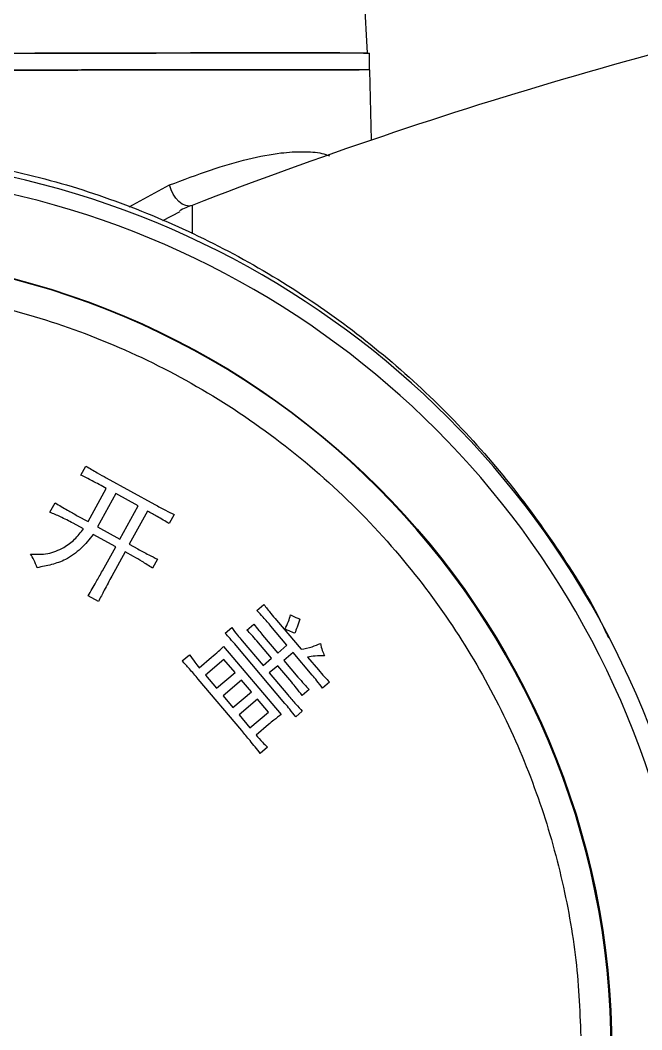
# Model space of a CAD drawing. Header units: millimetres. Extents: x 2301 to 4250, y 838 to 2217.
# Drawn here: x 3622.1 to 3677.6, y 1943.2 to 2033.2 of the extents above; entities that cross this region are included whole.
import ezdxf

# ---------------------------------------------------------------- set-up
doc = ezdxf.new("R2010")
doc.units = ezdxf.units.MM

msp = doc.modelspace()

# ---------------------------------------------------------------- linework, layer by layer
at = {"color": 7, "linetype": 'Continuous', "lineweight": 25}
for p, q in [((3653.127, 2030.279), (3652.854, 2035.186)), ((3653.311, 2028.775), (3653.307, 2030.271)), ((3653.481, 2022.52), (3653.353, 2028.772)), ((3631.856, 2016.566), (3635.478, 2018.519)), ((3636.386, 2016.131), (3634.836, 2015.331)), ((3656.565, 2001.242), (3656.57, 2001.248)), ((3627.563, 1992.645), (3628.003, 1993.445)), ((3629.822, 1992.392), (3634.142, 1990.017)), ((3628.198, 1988.493), (3629.825, 1991.454)), ((3624.8, 1989.32), (3625.261, 1990.16)), ((3630.666, 1990.992), (3629.039, 1988.032)), ((3632.665, 1989.893), (3630.666, 1990.992)), ((3631.038, 1986.932), (3632.665, 1989.893)), ((3633.505, 1989.431), (3631.878, 1986.47)), ((3627.784, 1987.835), (3626.864, 1988.34)), ((3627.238, 1989.02), (3628.198, 1988.493)), ((3635.883, 1989.113), (3635.444, 1988.313)), ((3629.039, 1988.032), (3631.038, 1986.932)), ((3630.664, 1986.251), (3628.665, 1987.351)), ((3629.477, 1984.092), (3630.664, 1986.251)), ((3631.504, 1985.79), (3630.317, 1983.631)), ((3632.264, 1985.372), (3631.504, 1985.79)), ((3631.878, 1986.47), (3632.638, 1986.053)), ((3634.381, 1985.147), (3633.941, 1984.347)), ((3629.126, 1981.369), (3628.207, 1981.874)), ((3643.261, 1980.577), (3643.882, 1981.102)), ((3642.375, 1978.823), (3642.996, 1979.349)), ((3645.016, 1979.692), (3647.204, 1977.104)), ((3640.428, 1978.539), (3641.014, 1979.034)), ((3645.951, 1977.466), (3644.522, 1979.157)), ((3641.942, 1977.867), (3643.81, 1975.657)), ((3644.569, 1976.299), (3643.257, 1977.851)), ((3643.78, 1978.353), (3645.122, 1976.765)), ((3636.596, 1976.07), (3637.252, 1976.624)), ((3640.297, 1977.361), (3645.432, 1971.285)), ((3645.772, 1972.283), (3641.423, 1977.429)), ((3645.122, 1976.765), (3645.951, 1977.466)), ((3646.506, 1976.809), (3645.678, 1976.108)), ((3648.199, 1974.806), (3646.506, 1976.809)), ((3638.116, 1975.46), (3639.22, 1976.395)), ((3640.329, 1976.204), (3638.671, 1974.803)), ((3641.321, 1975.03), (3640.329, 1976.204)), ((3643.81, 1975.657), (3644.569, 1976.299)), ((3645.678, 1976.108), (3646.931, 1974.625)), ((3647.786, 1976.413), (3648.751, 1975.273)), ((3639.663, 1973.629), (3641.321, 1975.03)), ((3645.125, 1975.642), (3644.366, 1975)), ((3644.366, 1975), (3646.028, 1973.033)), ((3646.378, 1974.158), (3645.125, 1975.642)), ((3641.912, 1969.848), (3638.03, 1974.441)), ((3638.671, 1974.803), (3639.663, 1973.629)), ((3641.903, 1974.34), (3640.246, 1972.939)), ((3642.779, 1973.304), (3641.903, 1974.34)), ((3649.747, 1974.163), (3649.125, 1973.638)), ((3641.122, 1971.903), (3642.779, 1973.304)), ((3647.928, 1973.513), (3647.306, 1972.987)), ((3640.246, 1972.939), (3641.122, 1971.903)), ((3643.332, 1972.649), (3641.674, 1971.248)), ((3644.297, 1971.509), (3643.332, 1972.649)), ((3641.674, 1971.248), (3642.639, 1970.107)), ((3642.639, 1970.107), (3644.297, 1971.509)), ((3647.316, 1971.576), (3646.73, 1971.081)), ((3644.297, 1970.387), (3643.192, 1969.452)), ((3644.224, 1968.371), (3643.569, 1967.817))]:
    msp.add_line(p, q, dxfattribs=at)
at = {"color": 7, "linetype": 'Continuous', "lineweight": 25, "flags": 128}
for points in [[(3607.234, 2030.22), (3607.307, 2030.221), (3611.479, 2030.233), (3615.591, 2030.244), (3619.616, 2030.254), (3623.525, 2030.264), (3627.291, 2030.272), (3630.887, 2030.279), (3634.288, 2030.286), (3637.471, 2030.29), (3640.413, 2030.294), (3643.092, 2030.296), (3645.492, 2030.297), (3647.594, 2030.297), (3649.384, 2030.296), (3650.85, 2030.293), (3651.98, 2030.289), (3652.768, 2030.284), (3653.208, 2030.277), (3653.307, 2030.271)], [(3653.127, 2030.271), (3653.028, 2030.276), (3652.591, 2030.283), (3651.806, 2030.288), (3650.679, 2030.292), (3649.219, 2030.295), (3647.435, 2030.297), (3645.34, 2030.297), (3642.949, 2030.296), (3640.279, 2030.293), (3637.348, 2030.29), (3634.177, 2030.285), (3630.788, 2030.279), (3627.204, 2030.272), (3623.452, 2030.263), (3619.557, 2030.254), (3615.546, 2030.244), (3611.449, 2030.232), (3607.292, 2030.22), (3607.234, 2030.22)], [(3653.353, 2028.772), (3653.307, 2028.775), (3652.946, 2028.782), (3652.225, 2028.788), (3651.15, 2028.792), (3649.73, 2028.795), (3647.973, 2028.797), (3645.893, 2028.798), (3643.505, 2028.797), (3640.826, 2028.795), (3637.875, 2028.791), (3634.674, 2028.786), (3631.245, 2028.78), (3627.614, 2028.773), (3623.806, 2028.765), (3619.849, 2028.755), (3615.771, 2028.745), (3611.602, 2028.733), (3608.904, 2028.725)], [(3608.905, 2028.725), (3611.483, 2028.733), (3615.596, 2028.744), (3619.621, 2028.754), (3623.53, 2028.764), (3627.295, 2028.772), (3630.892, 2028.779), (3634.293, 2028.786), (3637.476, 2028.79), (3640.417, 2028.794), (3643.097, 2028.796), (3645.497, 2028.797), (3647.599, 2028.797), (3649.389, 2028.796), (3650.854, 2028.793), (3651.985, 2028.789), (3652.383, 2028.787)], [(3637.39, 2016.665), (3637.208, 2016.639), (3636.912, 2016.679), (3636.608, 2016.813), (3636.312, 2017.034), (3636.038, 2017.332), (3635.8, 2017.691), (3635.61, 2018.093), (3635.478, 2018.519)], [(3637.482, 2016.701), (3637.483, 2016.556), (3637.484, 2016.003), (3637.487, 2015.041), (3637.49, 2014.174)]]:
    msp.add_lwpolyline(points, dxfattribs=at)
at = {"color": 7, "linetype": 'Continuous', "lineweight": 25}
msp.add_circle((3603.744, 1941.21), 71.202, dxfattribs=at)
for centre, radius, start, end in [((3787.883, 1628.042), 416.745, 101.22027, 111.15509), ((3603.742, 1941.206), 80, 10.30621, 79.69381), ((3603.744, 1941.209), 78.5, 10.30621, 79.69381), ((3644.7, 1998.049), 20, 111.15509, 114.6915), ((3603.747, 1941.212), 71.137, 270.00008, 179.99995), ((3603.752, 1941.217), 68.457, 90.00009, 359.99993)]:
    msp.add_arc(centre, radius, start, end, dxfattribs=at)
for points, knots in [([(3635.478, 2018.519), (3636.711, 2018.984), (3639.18, 2019.915), (3642.502, 2020.875), (3645.237, 2021.404), (3647.392, 2021.524), (3648.835, 2021.434), (3649.52, 2021.192), (3649.741, 2021.115)], [0, 0, 0, 0, 0.207384, 0.415154, 0.619449, 0.773526, 0.927102, 1, 1, 1, 1]), ([(3617.45, 2020.611), (3620.086, 2020.06), (3625.357, 2018.959), (3633.001, 2016.309), (3640.355, 2012.958), (3647.329, 2008.869), (3653.858, 2004.102), (3659.868, 1998.698), (3665.323, 1992.725), (3670.077, 1986.201), (3673.184, 1981.292), (3674.472, 1978.48), (3674.64, 1978.113)], [0, 0, 0, 0, 0.109293, 0.218586, 0.327879, 0.437172, 0.546465, 0.655758, 0.765051, 0.874344, 0.983637, 1, 1, 1, 1]), ([(3603.752, 2009.674), (3606.392, 2009.586), (3611.784, 2009.405), (3619.911, 2007.904), (3628.075, 2005.406), (3636.07, 2001.781), (3643.674, 1997.071), (3650.669, 1991.342), (3656.691, 1984.908), (3661.675, 1978.01), (3665.623, 1970.881), (3668.648, 1963.486), (3670.731, 1955.993), (3671.983, 1948.559), (3672.134, 1943.633), (3672.209, 1941.217)], [0, 0, 0, 0, 0.073675, 0.150434, 0.229885, 0.311524, 0.394751, 0.478886, 0.563205, 0.640041, 0.715869, 0.790184, 0.862545, 0.932581, 1, 1, 1, 1]), ([(3628.003, 1993.445), (3628.34, 1993.244), (3628.942, 1992.885), (3629.553, 1992.543), (3629.822, 1992.392)], [0, 0, 0, 0, 0.560003, 1, 1, 1, 1]), ([(3629.825, 1991.454), (3629.406, 1991.682), (3628.657, 1992.088), (3627.898, 1992.475), (3627.563, 1992.645)], [0, 0, 0, 0, 0.56, 1, 1, 1, 1]), ([(3625.261, 1990.16), (3625.627, 1989.943), (3626.281, 1989.554), (3626.946, 1989.183), (3627.238, 1989.02)], [0, 0, 0, 0, 0.559995, 1, 1, 1, 1]), ([(3626.864, 1988.34), (3626.487, 1988.541), (3625.814, 1988.899), (3625.11, 1989.191), (3624.8, 1989.32)], [0, 0, 0, 0, 0.55999, 1, 1, 1, 1]), ([(3635.444, 1988.313), (3635.085, 1988.527), (3634.445, 1988.91), (3633.792, 1989.272), (3633.505, 1989.431)], [0, 0, 0, 0, 0.559994, 1, 1, 1, 1]), ([(3634.142, 1990.017), (3634.464, 1989.843), (3635.04, 1989.532), (3635.626, 1989.241), (3635.883, 1989.113)], [0, 0, 0, 0, 0.559997, 1, 1, 1, 1]), ([(3623.06, 1985.589), (3623.577, 1985.572), (3624.61, 1985.536), (3625.962, 1986.097), (3627.039, 1986.875), (3627.536, 1987.515), (3627.784, 1987.835)], [0, 0, 0, 0, 0.279757, 0.559563, 0.779912, 1, 1, 1, 1]), ([(3628.665, 1987.351), (3628.31, 1986.915), (3627.602, 1986.043), (3626.32, 1985.102), (3624.946, 1984.628), (3624.079, 1984.464), (3623.646, 1984.382)], [0, 0, 0, 0, 0.280214, 0.559818, 0.77972, 1, 1, 1, 1]), ([(3632.638, 1986.053), (3632.961, 1985.878), (3633.537, 1985.567), (3634.123, 1985.275), (3634.381, 1985.147)], [0, 0, 0, 0, 0.559996, 1, 1, 1, 1]), ([(3623.646, 1984.382), (3623.566, 1984.622), (3623.422, 1985.05), (3623.171, 1985.425), (3623.06, 1985.589)], [0, 0, 0, 0, 0.559547, 1, 1, 1, 1]), ([(3633.941, 1984.347), (3633.634, 1984.548), (3633.086, 1984.907), (3632.515, 1985.23), (3632.264, 1985.372)], [0, 0, 0, 0, 0.559995, 1, 1, 1, 1]), ([(3628.207, 1981.874), (3628.448, 1982.286), (3628.879, 1983.021), (3629.294, 1983.765), (3629.477, 1984.092)], [0, 0, 0, 0, 0.56, 1, 1, 1, 1]), ([(3630.317, 1983.631), (3630.09, 1983.211), (3629.685, 1982.461), (3629.297, 1981.703), (3629.126, 1981.369)], [0, 0, 0, 0, 0.5599974, 1, 1, 1, 1]), ([(3644.522, 1979.157), (3644.292, 1979.427), (3643.882, 1979.909), (3643.451, 1980.373), (3643.261, 1980.577)], [0, 0, 0, 0, 0.560006, 1, 1, 1, 1]), ([(3643.882, 1981.102), (3644.089, 1980.835), (3644.457, 1980.357), (3644.845, 1979.896), (3645.016, 1979.692)], [0, 0, 0, 0, 0.559998, 1, 1, 1, 1]), ([(3642.996, 1979.349), (3643.139, 1979.16), (3643.393, 1978.823), (3643.662, 1978.497), (3643.78, 1978.353)], [0, 0, 0, 0, 0.560004, 1, 1, 1, 1]), ([(3645.75, 1978.892), (3645.87, 1979.121), (3646.085, 1979.528), (3646.216, 1979.97), (3646.274, 1980.164)], [0, 0, 0, 0, 0.559929, 1, 1, 1, 1]), ([(3646.274, 1980.164), (3646.427, 1980.091), (3646.702, 1979.962), (3646.985, 1979.853), (3647.109, 1979.805)], [0, 0, 0, 0, 0.560013, 1, 1, 1, 1]), ([(3647.109, 1979.805), (3647.025, 1979.566), (3646.875, 1979.14), (3646.718, 1978.715), (3646.649, 1978.529)], [0, 0, 0, 0, 0.5600007, 1, 1, 1, 1]), ([(3641.423, 1977.429), (3641.242, 1977.64), (3640.918, 1978.017), (3640.578, 1978.379), (3640.428, 1978.539)], [0, 0, 0, 0, 0.559988, 1, 1, 1, 1]), ([(3641.014, 1979.034), (3641.182, 1978.812), (3641.483, 1978.416), (3641.802, 1978.034), (3641.942, 1977.867)], [0, 0, 0, 0, 0.559986, 1, 1, 1, 1]), ([(3643.257, 1977.851), (3643.096, 1978.036), (3642.809, 1978.366), (3642.507, 1978.684), (3642.375, 1978.823)], [0, 0, 0, 0, 0.559993, 1, 1, 1, 1]), ([(3646.649, 1978.529), (3646.483, 1978.6), (3646.186, 1978.727), (3645.883, 1978.842), (3645.75, 1978.892)], [0, 0, 0, 0, 0.55999, 1, 1, 1, 1]), ([(3647.204, 1977.104), (3647.54, 1977.167), (3648.14, 1977.281), (3648.7, 1977.524), (3648.947, 1977.631)], [0, 0, 0, 0, 0.559579, 1, 1, 1, 1]), ([(3648.947, 1977.631), (3648.989, 1977.414), (3649.066, 1977.026), (3649.23, 1976.667), (3649.302, 1976.509)], [0, 0, 0, 0, 0.559689, 1, 1, 1, 1]), ([(3637.252, 1976.624), (3637.403, 1976.399), (3637.674, 1975.998), (3637.981, 1975.624), (3638.116, 1975.46)], [0, 0, 0, 0, 0.559943, 1, 1, 1, 1]), ([(3639.22, 1976.395), (3639.425, 1976.571), (3639.791, 1976.885), (3640.142, 1977.216), (3640.297, 1977.361)], [0, 0, 0, 0, 0.559995, 1, 1, 1, 1]), ([(3638.03, 1974.441), (3637.768, 1974.75), (3637.299, 1975.301), (3636.811, 1975.835), (3636.596, 1976.07)], [0, 0, 0, 0, 0.559999, 1, 1, 1, 1]), ([(3649.302, 1976.509), (3649.018, 1976.518), (3648.509, 1976.535), (3648.007, 1976.45), (3647.786, 1976.413)], [0, 0, 0, 0, 0.558937, 1, 1, 1, 1]), ([(3648.751, 1975.273), (3648.933, 1975.062), (3649.256, 1974.685), (3649.597, 1974.322), (3649.747, 1974.163)], [0, 0, 0, 0, 0.559985, 1, 1, 1, 1]), ([(3647.306, 1972.987), (3647.137, 1973.209), (3646.836, 1973.606), (3646.518, 1973.989), (3646.378, 1974.158)], [0, 0, 0, 0, 0.559996, 1, 1, 1, 1]), ([(3646.931, 1974.625), (3647.113, 1974.414), (3647.439, 1974.038), (3647.778, 1973.673), (3647.928, 1973.513)], [0, 0, 0, 0, 0.559997, 1, 1, 1, 1]), ([(3649.125, 1973.638), (3648.957, 1973.86), (3648.657, 1974.256), (3648.339, 1974.638), (3648.199, 1974.806)], [0, 0, 0, 0, 0.5599874, 1, 1, 1, 1]), ([(3646.028, 1973.033), (3646.265, 1972.758), (3646.687, 1972.266), (3647.124, 1971.787), (3647.316, 1971.576)], [0, 0, 0, 0, 0.559997, 1, 1, 1, 1]), ([(3646.73, 1971.081), (3646.554, 1971.307), (3646.239, 1971.712), (3645.915, 1972.109), (3645.772, 1972.283)], [0, 0, 0, 0, 0.560009, 1, 1, 1, 1]), ([(3645.432, 1971.285), (3645.217, 1971.121), (3644.832, 1970.829), (3644.46, 1970.522), (3644.297, 1970.387)], [0, 0, 0, 0, 0.559999, 1, 1, 1, 1]), ([(3643.569, 1967.817), (3643.265, 1968.2), (3642.722, 1968.885), (3642.159, 1969.554), (3641.912, 1969.848)], [0, 0, 0, 0, 0.559989, 1, 1, 1, 1]), ([(3643.192, 1969.452), (3643.374, 1969.241), (3643.7, 1968.862), (3644.064, 1968.521), (3644.224, 1968.371)], [0, 0, 0, 0, 0.5600318, 1, 1, 1, 1])]:
    msp.add_open_spline(points, degree=3, knots=knots, dxfattribs=at)

doc.saveas('drawing.dxf')
